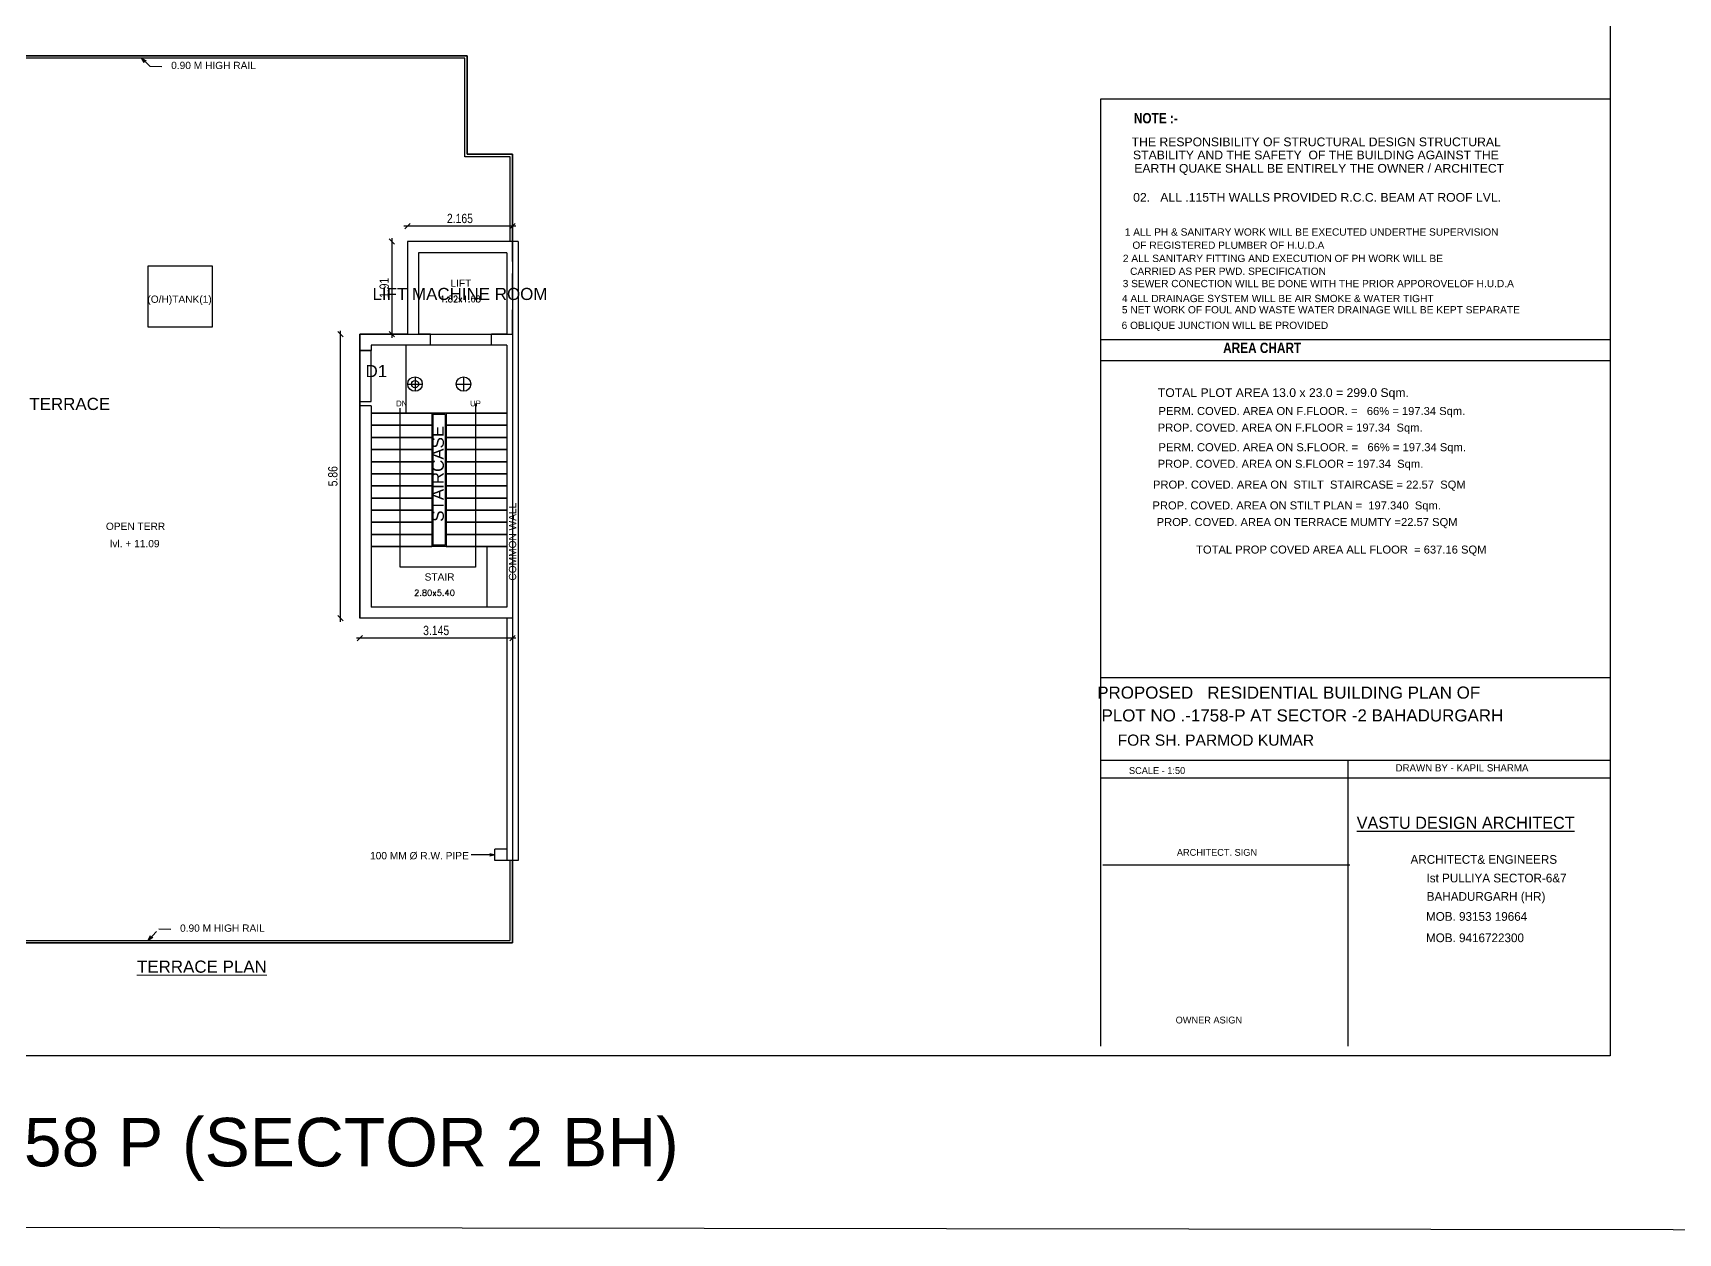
# Model space of a CAD drawing. Header units: metres. Extents: x 0 to 140, y 0 to 47.
# Drawn here: x 51.11 to 85.04, y -0.19 to 24.56 of the extents above; entities that cross this region are included whole.
import ezdxf
from ezdxf.enums import TextEntityAlignment as Align

# ---------------------------------------------------------------- set-up
doc = ezdxf.new("R2010")
doc.units = ezdxf.units.M
doc.header["$PDMODE"] = 3
doc.header["$PDSIZE"] = -3
doc.linetypes.add('DASHED', pattern=[0.75, 0.5, -0.25])
doc.linetypes.add('DASHED2', pattern=[0.375, 0.25, -0.125])
doc.layers.get('0').update_dxf_attribs({"linetype": 'CONTINUOUS'})
doc.layers.get('Defpoints').update_dxf_attribs({"linetype": 'CONTINUOUS'})
for name, color, linetype in [('_Building', 52, 'CONTINUOUS'), ('_Door', 114, 'CONTINUOUS'), ('_Flr', 153, 'CONTINUOUS'), ('_LiftWell', 171, 'CONTINUOUS'), ('_ResiFAR', 190, 'CONTINUOUS'), ('_ResiFSI', 190, 'CONTINUOUS'), ('_StairCase', 120, 'CONTINUOUS'), ('_Tank', 133, 'CONTINUOUS'), ('_Terrace', 30, 'CONTINUOUS'), ('ELE-1', 30, 'CONTINUOUS'), ('FLOOR-STILT', 3, 'CONTINUOUS'), ('FLOOR-TERRACE', 153, 'CONTINUOUS'), ('TXT-3', 4, 'CONTINUOUS'), ('TXT1', 1, 'CONTINUOUS')]:
    doc.layers.add(name, color=color, linetype=linetype)
for name, color, linetype, lineweight in [('PROJECTION', 4, 'DASHED2', 18), ('TEXT AREA', 3, 'CONTINUOUS', 20), ('TEXT NAME', 1, 'CONTINUOUS', 20), ('TEXT SIZE', 2, 'CONTINUOUS', 20)]:
    doc.layers.add(name, color=color, linetype=linetype, lineweight=lineweight)
doc.styles.add('AR 2.0 mm', font='arial.ttf', dxfattribs={"height": 100})
doc.styles.add('AR 3.0 mm', font='arial.ttf', dxfattribs={"height": 150})
doc.styles.add('DIM', font='arial.ttf', dxfattribs={"width": 0.8})
doc.styles.add('PreDCRFont', font='arial.ttf', dxfattribs={"height": 0.25})
doc.styles.add('RS 1.75 mm', font='romans.shx', dxfattribs={"height": 87.5})
doc.styles.add('RS 2.5 mm', font='arial.ttf', dxfattribs={"height": 125})
doc.styles.add('TITLE', font='BKANT.TTF', dxfattribs={"height": 6})
doc.styles.add('TS1', font='techb___.ttf', dxfattribs={"height": 7})
doc.styles.add('TS3', font='swissl.ttf', dxfattribs={"width": 0.8, "height": 5})
doc.styles.add('WD-25', font='ARIALN.TTF', dxfattribs={"height": 50})
doc.dimstyles.new('1 DIM BIG', dxfattribs={"dimscale": 0.06, "dimtxt": 3.2, "dimasz": 1.8, "dimexe": 0.7, "dimexo": 0, "dimgap": 1, "dimtad": 1, "dimdec": 4, "dimdsep": 46, "dimtxsty": 'DIM', "dimblk1": 'OBLIQUE', "dimblk2": 'OBLIQUE', "dimsah": 1, "dimcen": 0, "dimdle": 1.2, "dimse1": 1, "dimse2": 1, "dimclrd": 3, "dimclre": 5, "dimclrt": 256, "dimadec": 0, "dimazin": 0, "dimtfac": 1, "dimtdec": 4, "dimtix": 1, "dimtmove": 2, "dimatfit": 3, "dimldrblk": 'OPEN30', "dimfxl": 0.7, "dimtolj": 1, "dimarcsym": 0})

# ---------------------------------------------------------------- blocks, each defined once
blk = doc.blocks.new('_Oblique')
at = {"color": 0, "linetype": 'ByBlock', "lineweight": -2}
blk.add_line((-0.5, -0.5), (0.5, 0.5), dxfattribs=at)
blk = doc.blocks.new('_Open30')
at = {"color": 0, "linetype": 'ByBlock', "lineweight": -2}
for p, q in [((-1, 0.27), (0, 0)), ((0, 0), (-1, -0.27)), ((0, 0), (-1, 0))]:
    blk.add_line(p, q, dxfattribs=at)
blk = doc.blocks.new('*D26')
at = {"lineweight": -2, "transparency": 16777216}
blk.add_line((61.07, 12.078), (57.781, 12.078), dxfattribs=at)
at = {"layer": 'Defpoints', "color": 0, "linetype": 'ByBlock', "transparency": 16777216}
for p in [(57.853, 12.489), (60.998, 12.489), (57.853, 12.078)]:
    blk.add_point(p, dxfattribs=at)
at = {"linetype": 'ByBlock', "lineweight": -2, "transparency": 16777216, "xscale": 0.108, "yscale": 0.108, "zscale": 0.108, "rotation": 180}
blk.add_blockref('_Oblique', (57.853, 12.078), dxfattribs=at)
at = {"linetype": 'ByBlock', "lineweight": -2, "transparency": 16777216, "xscale": 0.108, "yscale": 0.108, "zscale": 0.108}
blk.add_blockref('_Oblique', (60.998, 12.078), dxfattribs=at)
at = {"linetype": 'ByBlock', "transparency": 16777216, "insert": (59.425, 12.236), "char_height": 0.192, "attachment_point": 5, "style": 'DIM', "bg_fill": 3, "box_fill_scale": 1.1, "bg_fill_color": 256, "bg_fill_true_color": 13158600, "bg_fill_transparency": 0}
blk.add_mtext('\\A1;3.145', dxfattribs=at)
blk = doc.blocks.new('*D27')
at = {"lineweight": -2, "transparency": 16777216}
blk.add_line((57.453, 12.417), (57.453, 18.421), dxfattribs=at)
at = {"layer": 'Defpoints', "color": 0, "linetype": 'ByBlock', "transparency": 16777216}
for p in [(57.453, 18.349), (57.853, 18.349), (57.853, 12.489)]:
    blk.add_point(p, dxfattribs=at)
at = {"linetype": 'ByBlock', "lineweight": -2, "transparency": 16777216, "xscale": 0.108, "yscale": 0.108, "zscale": 0.108}
for p, rotation in [((57.453, 18.349), 90), ((57.453, 12.489), 270)]:
    blk.add_blockref('_Oblique', p, dxfattribs=dict(at, rotation=rotation))
at = {"linetype": 'ByBlock', "transparency": 16777216, "insert": (57.295, 15.419), "char_height": 0.192, "attachment_point": 5, "rotation": 90, "style": 'DIM', "bg_fill": 3, "box_fill_scale": 1.1, "bg_fill_color": 256, "bg_fill_true_color": 13158600, "bg_fill_transparency": 0}
blk.add_mtext('\\A1;5.86', dxfattribs=at)
blk = doc.blocks.new('*D28')
at = {"lineweight": -2, "transparency": 16777216}
blk.add_line((58.512, 20.331), (58.512, 18.277), dxfattribs=at)
at = {"layer": 'Defpoints', "color": 0, "linetype": 'ByBlock', "transparency": 16777216}
for p in [(58.833, 20.259), (58.512, 18.349), (58.833, 18.349)]:
    blk.add_point(p, dxfattribs=at)
at = {"linetype": 'ByBlock', "lineweight": -2, "transparency": 16777216, "xscale": 0.108, "yscale": 0.108, "zscale": 0.108}
for p, rotation in [((58.512, 20.259), 90), ((58.512, 18.349), 270)]:
    blk.add_blockref('_Oblique', p, dxfattribs=dict(at, rotation=rotation))
at = {"linetype": 'ByBlock', "transparency": 16777216, "insert": (58.354, 19.304), "char_height": 0.192, "attachment_point": 5, "rotation": 90, "style": 'DIM', "bg_fill": 3, "box_fill_scale": 1.1, "bg_fill_color": 256, "bg_fill_true_color": 13158600, "bg_fill_transparency": 0}
blk.add_mtext('\\A1;1.91', dxfattribs=at)
blk = doc.blocks.new('*D29')
at = {"lineweight": -2, "transparency": 16777216}
blk.add_line((61.07, 20.577), (58.761, 20.577), dxfattribs=at)
at = {"layer": 'Defpoints', "color": 0, "linetype": 'ByBlock', "transparency": 16777216}
for p in [(58.833, 20.577), (58.833, 20.259), (60.998, 20.259)]:
    blk.add_point(p, dxfattribs=at)
at = {"linetype": 'ByBlock', "lineweight": -2, "transparency": 16777216, "xscale": 0.108, "yscale": 0.108, "zscale": 0.108, "rotation": 180}
blk.add_blockref('_Oblique', (58.833, 20.577), dxfattribs=at)
at = {"linetype": 'ByBlock', "lineweight": -2, "transparency": 16777216, "xscale": 0.108, "yscale": 0.108, "zscale": 0.108}
blk.add_blockref('_Oblique', (60.998, 20.577), dxfattribs=at)
at = {"linetype": 'ByBlock', "transparency": 16777216, "insert": (59.915, 20.735), "char_height": 0.192, "attachment_point": 5, "style": 'DIM', "bg_fill": 3, "box_fill_scale": 1.1, "bg_fill_color": 256, "bg_fill_true_color": 13158600, "bg_fill_transparency": 0}
blk.add_mtext('\\A1;2.165', dxfattribs=at)
blk = doc.blocks.new('Direction Ref Point')
at = {"layer": '_Flr'}
for p, q in [((-0.15, 0), (0.15, 0)), ((0, 0.15), (0, -0.15))]:
    blk.add_line(p, q, dxfattribs=at)
for radius in [0.15, 0.075]:
    blk.add_circle((0, 0), radius, dxfattribs=at)
blk = doc.blocks.new('Common Point')
at = {"layer": '_ResiFSI'}
for p, q in [((-0.15, 0), (0.15, 0)), ((0, 0.15), (0, -0.15))]:
    blk.add_line(p, q, dxfattribs=at)
blk.add_circle((0, 0), 0.15, dxfattribs=at)

msp = doc.modelspace()

# ---------------------------------------------------------------- linework, layer by layer
at = {"linetype": 'ByBlock'}
for p, q in [((83.63836, 45.38878), (83.63836, 3.46143)), ((58.83284, 20.25913), (58.83284, 18.34913)), ((61.11284, 20.25913), (58.83284, 20.25913)), ((59.06284, 20.02913), (59.06284, 18.34913)), ((60.88284, 20.02913), (59.06284, 20.02913)), ((60.88284, 20.02913), (60.88284, 18.34913)), ((61.11284, 20.25913), (61.11284, 7.49413)), ((57.85284, 18.34913), (57.85284, 12.48913)), ((58.83284, 18.34913), (57.85284, 18.34913)), ((59.30745, 18.34913), (59.06284, 18.34913)), ((59.30745, 18.11913), (59.30745, 18.34913)), ((60.88284, 18.34913), (60.56758, 18.34913)), ((60.56758, 18.11913), (60.56758, 18.34913)), ((57.85284, 18.01259), (58.08284, 18.01259)), ((58.08284, 18.11913), (58.08284, 18.01259)), ((60.56758, 18.11913), (58.08284, 18.11913)), ((60.88284, 18.11913), (60.56758, 18.11913)), ((60.88284, 18.11913), (60.88284, 12.71913)), ((58.08284, 16.86859), (57.85284, 16.86859)), ((58.08284, 16.86859), (58.08284, 12.71913)), ((59.33284, 16.71913), (58.08284, 16.71913)), ((58.68127, 13.54163), (58.68127, 16.82424)), ((59.33284, 16.71913), (59.33284, 13.96913)), ((60.88284, 16.71913), (59.33284, 16.71913)), ((59.35784, 16.69413), (59.35784, 13.99413)), ((59.60784, 16.69413), (59.35784, 16.69413)), ((59.60784, 16.69413), (59.60784, 13.99413)), ((59.63284, 16.71913), (59.63284, 13.96913)), ((60.23639, 16.92017), (60.23639, 13.54163)), ((59.33284, 16.46913), (58.08284, 16.46913)), ((60.88284, 16.46913), (59.63284, 16.46913)), ((59.33284, 16.21913), (58.08284, 16.21913)), ((59.33284, 15.96913), (58.08284, 15.96913)), ((60.88284, 16.21913), (59.63284, 16.21913)), ((60.88284, 15.96913), (59.63284, 15.96913)), ((59.33284, 15.71913), (58.08284, 15.71913)), ((60.88284, 15.71913), (59.63284, 15.71913)), ((59.33284, 15.46913), (58.08284, 15.46913)), ((60.88284, 15.46913), (59.63284, 15.46913)), ((59.33284, 15.21913), (58.08284, 15.21913)), ((59.33284, 14.96913), (58.08284, 14.96913)), ((60.88284, 15.21913), (59.63284, 15.21913)), ((60.88284, 14.96913), (59.63284, 14.96913)), ((59.33284, 14.71913), (58.08284, 14.71913)), ((60.88284, 14.71913), (59.63284, 14.71913)), ((59.33284, 14.46913), (58.08284, 14.46913)), ((60.88284, 14.46913), (59.63284, 14.46913)), ((59.33284, 14.21913), (58.08284, 14.21913)), ((60.88284, 13.96913), (58.08284, 13.96913)), ((59.60784, 13.99413), (59.35784, 13.99413)), ((60.88284, 14.21913), (59.63284, 14.21913)), ((60.23639, 13.54163), (58.68127, 13.54163)), ((60.88284, 12.71913), (58.08284, 12.71913)), ((60.99784, 12.48913), (57.85284, 12.48913)), ((60.88284, 12.48913), (60.88284, 7.49413)), ((60.88284, 7.72413), (60.63427, 7.72413)), ((60.63427, 7.49413), (60.63427, 7.72413)), ((61.11284, 7.49413), (60.63427, 7.49413)), ((83.63836, 3.46143), (0.81553, 3.46143))]:
    msp.add_line(p, q, dxfattribs=at)
at = {"linetype": 'DASHED'}
msp.add_line((60.99784, 20.25913), (60.99784, 7.49413), dxfattribs=at)
at = {"linetype": 'ByBlock'}
for points in [[(60.99784, 20.25913), (60.99784, 22.05913), (60.06284, 22.05913), (60.06284, 24.09413), (47.99784, 24.09413)], [(60.94784, 20.25913), (60.94784, 22.00913), (60.01284, 22.00913), (60.01284, 24.04413), (48.04784, 24.04413), (48.04784, 23.44413)], [(47.99784, 7.49413), (47.99784, 5.79413), (60.99784, 5.79413), (60.99784, 7.49413)], [(48.04784, 7.49413), (48.04784, 5.84413), (60.94784, 5.84413), (60.94784, 7.49413)]]:
    msp.add_lwpolyline(points, dxfattribs=at)
at = {"layer": '_StairCase', "linetype": 'ByBlock'}
for points in [[(58.08284, 16.71913), (59.33284, 16.71913)], [(59.63284, 16.71913), (60.88284, 16.71913)], [(58.08284, 16.46913), (59.33284, 16.46913)], [(59.63284, 16.46913), (60.88284, 16.46913)], [(58.08284, 16.21913), (59.33284, 16.21913)], [(58.08284, 15.96913), (59.33284, 15.96913)], [(59.63284, 16.21913), (60.88284, 16.21913)], [(59.63284, 15.96913), (60.88284, 15.96913)], [(58.08284, 15.71913), (59.33284, 15.71913)], [(59.63284, 15.71913), (60.88284, 15.71913)], [(58.08284, 15.46913), (59.33284, 15.46913)], [(59.63284, 15.46913), (60.88284, 15.46913)], [(58.08284, 15.21913), (59.33284, 15.21913)], [(58.08284, 14.96913), (59.33284, 14.96913)], [(59.63284, 15.21913), (60.88284, 15.21913)], [(59.63284, 14.96913), (60.88284, 14.96913)], [(58.08284, 14.71913), (59.33284, 14.71913)], [(59.63284, 14.71913), (60.88284, 14.71913)], [(58.08284, 14.46913), (59.33284, 14.46913)], [(59.63284, 14.46913), (60.88284, 14.46913)], [(58.08284, 14.21913), (59.33284, 14.21913)], [(58.08284, 13.96913), (59.33284, 13.96913)], [(59.63284, 14.21913), (60.88284, 14.21913)], [(59.63284, 13.96913), (60.88284, 13.96913)]]:
    msp.add_lwpolyline(points, dxfattribs=at)
at = {"layer": '_StairCase', "color": 161, "ltscale": 0.05}
msp.add_lwpolyline([(60.47491, 12.71913), (60.47491, 13.96913)], dxfattribs=at)
at = {"layer": '_Tank'}
msp.add_lwpolyline([(53.48405, 19.76228), (54.80515, 19.76228), (54.80515, 18.49375), (53.48405, 18.49375)], close=True, dxfattribs=at)
at = {"layer": 'ELE-1'}
for p, q in [((73.13214, 18.75663), (73.13214, 23.20323)), ((73.13214, 23.20323), (83.63836, 23.20323)), ((73.13214, 3.66133), (73.13214, 18.75663)), ((73.13214, 18.24106), (83.63836, 18.24106)), ((73.13214, 17.80419), (83.63836, 17.80419)), ((73.13214, 11.26512), (83.63836, 11.26512)), ((73.13214, 9.56051), (83.63836, 9.56051)), ((78.23177, 3.66133), (78.23177, 9.56051)), ((73.13214, 9.19601), (83.63836, 9.19601)), ((73.17126, 7.40364), (78.27088, 7.40364))]:
    msp.add_line(p, q, dxfattribs=at)

# ---------------------------------------------------------------- block references
at = {"layer": '_Flr'}
msp.add_blockref('Direction Ref Point', (58.98892, 17.3207), dxfattribs=at)
at = {"layer": '_ResiFAR'}
msp.add_blockref('Common Point', (59.98892, 17.3207), dxfattribs=at)

# ---------------------------------------------------------------- texts
for s, height, style, p in [('NOTE :-', 0.212625, 'TS1', (73.81369, 22.69824)), ('TOTAL PLOT AREA 13.0 x 23.0 = 299.0 Sqm.', 0.18, 'RS 2.5 mm', (74.30775, 17.05356)), ('PERM. COVED. AREA ON F.FLOOR. =   66%%% = 197.34 Sqm.', 0.165, 'RS 2.5 mm', (74.32124, 16.68176)), ('PROP. COVED. AREA ON F.FLOOR = 197.34  Sqm.', 0.165, 'RS 2.5 mm', (74.30599, 16.33978)), ('PERM. COVED. AREA ON S.FLOOR. =   66%%% = 197.34 Sqm.', 0.165, 'RS 2.5 mm', (74.32124, 15.93526)), ('PROP. COVED. AREA ON S.FLOOR = 197.34  Sqm.', 0.165, 'RS 2.5 mm', (74.30599, 15.59328)), ('PROP. COVED. AREA ON  STILT  STAIRCASE = 22.57  SQM ', 0.165, 'RS 2.5 mm', (74.20795, 15.16403)), ('PROP. COVED. AREA ON STILT PLAN =  197.340  Sqm.', 0.165, 'RS 2.5 mm', (74.19724, 14.73443)), ('OPEN TERR', 0.15, 'AR 3.0 mm', (52.61366, 14.31081)), ('PROP. COVED. AREA ON TERRACE MUMTY =22.57 SQM', 0.165, 'RS 2.5 mm', (74.28395, 14.39154)), ('TOTAL PROP COVED AREA ALL FLOOR  = 637.16 SQM', 0.165, 'RS 2.5 mm', (75.09717, 13.82359))]:
    msp.add_text(s, height=height, dxfattribs=dict(style=style)).set_placement(p)
at = {"style": 'RS 2.5 mm'}
for s, height, p in [('THE RESPONSIBILITY OF STRUCTURAL DESIGN STRUCTURAL ', 0.18, (77.60946, 22.22607)), ('STABILITY AND THE SAFETY  OF THE BUILDING AGAINST THE', 0.18, (77.56772, 21.9559)), (' EARTH QUAKE SHALL BE ENTIRELY THE OWNER / ARCHITECT', 0.18, (77.60013, 21.68042)), ('02.   ALL .115TH WALLS PROVIDED R.C.C. BEAM AT ROOF LVL.', 0.18, (77.5924, 21.08156)), ('1 ALL PH & SANITARY WORK WILL BE EXECUTED UNDERTHE SUPERVISION', 0.15, (77.47919, 20.38163)), ('OF REGISTERED PLUMBER OF H.U.D.A', 0.15, (75.76242, 20.11007)), ('2 ALL SANITARY FITTING AND EXECUTION OF PH WORK WILL BE ', 0.15, (76.91615, 19.83769)), ('CARRIED AS PER PWD. SPECIFICATION', 0.15, (75.75505, 19.57253)), ('3 SEWER CONECTION WILL BE DONE WITH THE PRIOR APPOROVELOF H.U.D.A', 0.15, (77.61706, 19.31886)), ('4 ALL DRAINAGE SYSTEM WILL BE AIR SMOKE & WATER TIGHT', 0.15, (76.78104, 19.01049)), ('5 NET WORK OF FOUL AND WASTE WATER DRAINAGE WILL BE KEPT SEPARATE', 0.15, (77.67018, 18.77842)), ('6 OBLIQUE JUNCTION WILL BE PROVIDED', 0.15, (75.69142, 18.45697)), ('lvl. + 11.09', 0.15, (53.21075, 13.95396))]:
    msp.add_text(s, height=height, dxfattribs=at).set_placement(p, align=Align.CENTER)
at = {"linetype": 'ByBlock', "char_height": 0.12, "width": 2.2416014, "attachment_point": 5, "style": 'WD-25'}
for s, insert in [('\\A1;\\pt0.36;{\\fCentury Gothic|b0|i0|c0|p34;DN}', (58.71384, 16.92017)), ('\\A1;\\pt0.36;{\\fCentury Gothic|b0|i0|c0|p34;UP}', (60.23639, 16.92017))]:
    msp.add_mtext(s, dxfattribs=dict(at, insert=insert))
at = {"layer": '_Building', "insert": (42.46125, 2.18375), "char_height": 1, "attachment_point": 1, "style": 'PreDCRFont'}
msp.add_mtext('PLOT NO. 1758 P (SECTOR 2 BH)', dxfattribs=at)
at = {"layer": '_StairCase', "insert": (59.33284, 15.46913), "char_height": 0.25, "attachment_point": 2, "rotation": 90, "style": 'PreDCRFont'}
msp.add_mtext('STAIRCASE', dxfattribs=at)
at = {"layer": '_Tank', "insert": (54.13275, 19.14607), "char_height": 0.15, "attachment_point": 2, "style": 'PreDCRFont'}
msp.add_mtext('(O/H)TANK(1)', dxfattribs=at)
at = {"layer": '_Terrace', "insert": (51.86792, 17.0351), "char_height": 0.25, "attachment_point": 2, "style": 'PreDCRFont'}
msp.add_mtext('TERRACE', dxfattribs=at)
at = {"layer": 'TEXT AREA', "style": 'RS 2.5 mm'}
for s, p in [('0.90 M HIGH RAIL', (53.95986, 23.81831)), ('100 MM %%C R.W. PIPE', (58.06136, 7.5168)), ('0.90 M HIGH RAIL', (54.14283, 6.02271))]:
    msp.add_text(s, height=0.15, dxfattribs=at).set_placement(p)
at = {"layer": 'TEXT NAME', "style": 'AR 2.0 mm'}
for s, height, p in [('LIFT', 0.15, (59.72058, 19.32649)), ('STAIR', 0.15, (59.1864, 13.26631)), ('%%UTERRACE PLAN', 0.25, (53.25438, 5.17747))]:
    msp.add_text(s, height=height, dxfattribs=at).set_placement(p)
msp.add_text('COMMON WALL', height=0.15, rotation=90, dxfattribs=at).set_placement((61.07469, 13.26557))
at = {"layer": 'TEXT SIZE', "style": 'RS 1.75 mm'}
for s, p in [('1.82x1.68', (59.92482, 19.01266)), ('2.80x5.40', (59.39064, 12.95248))]:
    msp.add_text(s, height=0.125, dxfattribs=at).set_placement(p, align=Align.CENTER)
at = {"layer": 'TXT-3', "style": 'TS3'}
for s, height, p in [('PROPOSED   RESIDENTIAL BUILDING PLAN OF ', 0.25, (77.05532, 10.83079)), ('PLOT NO .-1758-P AT SECTOR -2 BAHADURGARH', 0.25, (77.28904, 10.36007)), ('FOR SH. PARMOD KUMAR ', 0.23, (75.54923, 9.86024))]:
    msp.add_text(s, height=height, dxfattribs=at).set_placement(p, align=Align.CENTER)
at = {"layer": 'TXT1'}
for s, height, style, p in [('AREA CHART', 0.212625, 'TS1', (75.65486, 17.96115)), ('SCALE - 1:50', 0.14175, 'TITLE', (73.7129, 9.2771)), ('DRAWN BY - KAPIL SHARMA', 0.15, 'TITLE', (79.20943, 9.32809)), ('%%UVASTU DESIGN ARCHITECT', 0.25, 'TITLE', (78.40889, 8.14574)), ('ARCHITECT. SIGN', 0.14175, 'TITLE', (74.70088, 7.58884)), ('ARCHITECT& ENGINEERS', 0.18, 'TITLE', (79.51952, 7.42427)), ('Ist PULLIYA SECTOR-6&7', 0.18, 'TITLE', (79.84876, 7.0406)), ('BAHADURGARH (HR)', 0.18, 'TITLE', (79.85356, 6.66059)), ('MOB. 93153 19664', 0.18, 'TITLE', (79.83779, 6.24807)), ('MOB. 9416722300', 0.18, 'TITLE', (79.83779, 5.80767)), ('OWNER ASIGN', 0.14175, 'TITLE', (74.67563, 4.1306))]:
    msp.add_text(s, height=height, dxfattribs=dict(at, style=style)).set_placement(p)

# ---------------------------------------------------------------- leaders
at = {"linetype": 'ByBlock'}
msp.add_leader([(60.63925, 7.60913), (60.14394, 7.60913)], dimstyle='1 DIM BIG', override={"dimgap": 1, "dimtad": 0, "dimclrd": 256, "dimclrt": 256, "dimfxl": 2, "dimfxlon": 1, "dimarcsym": 1}, dxfattribs=at)
at = {"layer": 'PROJECTION'}
for points in [[(53.34841, 24.04413), (53.51987, 23.87548), (53.86511, 23.87375)], [(53.48494, 5.84413), (53.70283, 6.07988), (54.04807, 6.07814)]]:
    msp.add_leader(points, dimstyle='1 DIM BIG', override={"dimgap": 1, "dimtad": 0, "dimfxl": 2, "dimfxlon": 1, "dimarcsym": 1}, dxfattribs=at)

# ---------------------------------------------------------------- next in the draw order: dimensions: what is measured, and where the dimension line sits
at = {"linetype": 'ByBlock'}
dim = msp.add_linear_dim(base=(58.51177, 18.34913), p1=(58.83284, 20.25913), p2=(58.83284, 18.34913), angle=90, dimstyle='1 DIM BIG', override={"dimclrd": 256, "dimfxl": 0.18, "dimfxlon": 1, "dimtfill": 1, "dimarcsym": 1}, dxfattribs=at)
dim.commit()
dim.dimension.update_dxf_attribs({"geometry": '*D28', "text_midpoint": (58.35374, 19.30413)})
dim = msp.add_linear_dim(base=(57.85284, 12.07778), p1=(60.99784, 12.48913), p2=(57.85284, 12.48913), dimstyle='1 DIM BIG', override={"dimclrd": 256, "dimfxl": 0.18, "dimfxlon": 1, "dimtfill": 1, "dimarcsym": 1}, dxfattribs=at)
dim.commit()
dim.dimension.update_dxf_attribs({"geometry": '*D26', "text_midpoint": (59.42534, 12.23587)})

# ---------------------------------------------------------------- next in the draw order: linework, layer by layer
at = {"layer": '_StairCase', "color": 231, "ltscale": 0.05}
msp.add_lwpolyline([(58.7969, 18.11913), (58.7969, 16.71913)], dxfattribs=at)

# ---------------------------------------------------------------- next in the draw order: texts
at = {"layer": '_LiftWell', "color": 103, "linetype": 'ByBlock', "insert": (59.91534, 19.30413), "char_height": 0.25, "attachment_point": 2, "style": 'PreDCRFont'}
msp.add_mtext('LIFT MACHINE ROOM', dxfattribs=at)

# ---------------------------------------------------------------- next in the draw order: dimensions: what is measured, and where the dimension line sits
at = {"linetype": 'ByBlock'}
dim = msp.add_linear_dim(base=(58.83284, 20.57678), p1=(60.99784, 20.25913), p2=(58.83284, 20.25913), dimstyle='1 DIM BIG', override={"dimclrd": 256, "dimfxl": 0.18, "dimfxlon": 1, "dimtfill": 1, "dimarcsym": 1}, dxfattribs=at)
dim.commit()
dim.dimension.update_dxf_attribs({"geometry": '*D29', "text_midpoint": (59.91534, 20.73481)})
dim = msp.add_linear_dim(base=(57.4529, 18.34913), p1=(57.85284, 12.48913), p2=(57.85284, 18.34913), angle=90, dimstyle='1 DIM BIG', override={"dimclrd": 256, "dimfxl": 0.18, "dimfxlon": 1, "dimtfill": 1, "dimarcsym": 1}, dxfattribs=at)
dim.commit()
dim.dimension.update_dxf_attribs({"geometry": '*D27', "text_midpoint": (57.29487, 15.41913)})

# ---------------------------------------------------------------- next in the draw order: linework, layer by layer
at = {"layer": '_Building'}
msp.add_lwpolyline([(139.88936, 46.60037), (0, 46.79429), (0, 0), (139.88936, -0.19391)], close=True, dxfattribs=at)
at = {"layer": '_Door'}
msp.add_lwpolyline([(57.85284, 16.96259), (58.08284, 16.96259), (58.08284, 18.01259), (57.85284, 18.01259)], close=True, dxfattribs=at)
at = {"layer": '_LiftWell', "color": 103, "linetype": 'DASHED'}
msp.add_lwpolyline([(60.99784, 20.25913), (58.83284, 20.25913), (58.83284, 18.34913), (60.99784, 18.34913)], close=True, dxfattribs=at)
at = {"layer": '_StairCase', "linetype": 'ByBlock'}
msp.add_lwpolyline([(57.85284, 18.34913), (60.99784, 18.34913), (60.99784, 12.48913), (57.85284, 12.48913)], close=True, dxfattribs=at)
at = {"layer": '_Terrace', "linetype": 'ByBlock'}
msp.add_lwpolyline([(47.99784, 24.09413), (60.06284, 24.09413), (60.06284, 22.05913), (60.99784, 22.05913), (60.99784, 5.79413), (47.99784, 5.79413)], close=True, dxfattribs=at)
at = {"layer": 'FLOOR-STILT', "color": 61}
msp.add_lwpolyline([(139.88936, 46.60037), (0, 46.79429), (0, 0), (139.88936, -0.19391)], close=True, dxfattribs=at)
at = {"layer": 'FLOOR-TERRACE', "color": 227, "linetype": 'ByBlock'}
msp.add_lwpolyline([(47.99784, 24.09413), (60.06284, 24.09413), (60.06284, 22.05913), (60.99784, 22.05913), (60.99784, 5.79413), (47.99784, 5.79413)], close=True, dxfattribs=at)

# ---------------------------------------------------------------- next in the draw order: texts
at = {"layer": '_Door', "style": 'PreDCRFont'}
msp.add_text('D1', height=0.25, dxfattribs=at).set_placement((57.96784, 17.46259))

doc.saveas('drawing.dxf')
